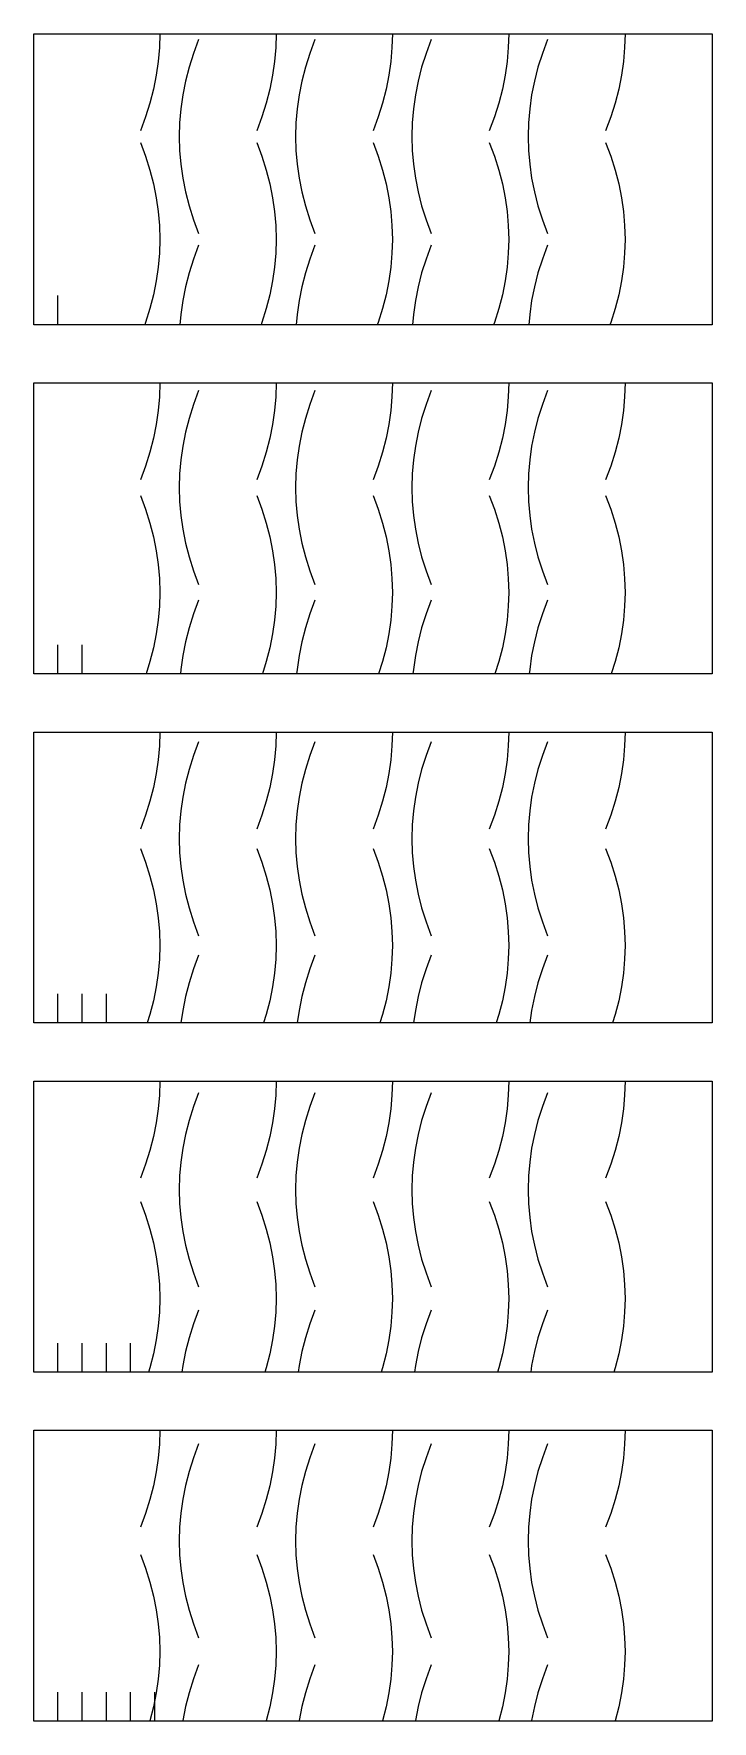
# Model space of a CAD drawing. Header units: millimetres. Extents: x 0 to 70, y 0 to 174.
import ezdxf

# ---------------------------------------------------------------- set-up
doc = ezdxf.new("R2010")
doc.units = ezdxf.units.MM
doc.layers.add('CUT', color=1, linetype='CONTINUOUS')

msp = doc.modelspace()

# ---------------------------------------------------------------- linework, layer by layer
at = {"layer": 'CUT'}
for p, q in [((2.5, 144), (2.5, 147)), ((2.5, 108), (2.5, 111)), ((5, 108), (5, 111)), ((2.5, 72), (2.5, 75)), ((5, 72), (5, 75)), ((7.5, 72), (7.5, 75)), ((2.5, 36), (2.5, 39)), ((5, 36), (5, 39)), ((7.5, 36), (7.5, 39)), ((10, 36), (10, 39)), ((2.5, 0), (2.5, 3)), ((5, 0), (5, 3)), ((7.5, 0), (7.5, 3)), ((10, 0), (10, 3)), ((12.5, 0), (12.5, 3))]:
    msp.add_line(p, q, dxfattribs=at)
for points in [[(0, 174), (70, 174), (70, 144), (0, 144), (0, 174)], [(13, 174), (13, 174), (12.9592, 172.5714), (12.8367, 171.1429), (12.6327, 169.7143), (12.3469, 168.2857), (11.9796, 166.8571), (11.5306, 165.4286), (11, 164)], [(25, 174), (25, 174), (24.9592, 172.5714), (24.8367, 171.1429), (24.6327, 169.7143), (24.3469, 168.2857), (23.9796, 166.8571), (23.5306, 165.4286), (23, 164)], [(37, 174), (37, 174), (36.9592, 172.5714), (36.8367, 171.1429), (36.6327, 169.7143), (36.3469, 168.2857), (35.9796, 166.8571), (35.5306, 165.4286), (35, 164)], [(49, 174), (49, 174), (48.9592, 172.5714), (48.8367, 171.1429), (48.6327, 169.7143), (48.3469, 168.2857), (47.9796, 166.8571), (47.5306, 165.4286), (47, 164)], [(61, 174), (61, 174), (60.9592, 172.5714), (60.8367, 171.1429), (60.6327, 169.7143), (60.3469, 168.2857), (59.9796, 166.8571), (59.5306, 165.4286), (59, 164)], [(17, 173.4), (16.4694, 171.9714), (16.0204, 170.5429), (15.6531, 169.1143), (15.3673, 167.6857), (15.1633, 166.2571), (15.0408, 164.8286), (15, 163.4), (15.0408, 161.9714), (15.1633, 160.5429), (15.3673, 159.1143), (15.6531, 157.6857), (16.0204, 156.2571), (16.4694, 154.8286), (17, 153.4)], [(29, 173.4), (28.4694, 171.9714), (28.0204, 170.5429), (27.6531, 169.1143), (27.3673, 167.6857), (27.1633, 166.2571), (27.0408, 164.8286), (27, 163.4), (27.0408, 161.9714), (27.1633, 160.5429), (27.3673, 159.1143), (27.6531, 157.6857), (28.0204, 156.2571), (28.4694, 154.8286), (29, 153.4)], [(41, 173.4), (40.4694, 171.9714), (40.0204, 170.5429), (39.6531, 169.1143), (39.3673, 167.6857), (39.1633, 166.2571), (39.0408, 164.8286), (39, 163.4), (39.0408, 161.9714), (39.1633, 160.5429), (39.3673, 159.1143), (39.6531, 157.6857), (40.0204, 156.2571), (40.4694, 154.8286), (41, 153.4)], [(53, 173.4), (52.4694, 171.9714), (52.0204, 170.5429), (51.6531, 169.1143), (51.3673, 167.6857), (51.1633, 166.2571), (51.0408, 164.8286), (51, 163.4), (51.0408, 161.9714), (51.1633, 160.5429), (51.3673, 159.1143), (51.6531, 157.6857), (52.0204, 156.2571), (52.4694, 154.8286), (53, 153.4)], [(11, 162.8), (11.5306, 161.3714), (11.9796, 159.9429), (12.3469, 158.5143), (12.6327, 157.0857), (12.8367, 155.6571), (12.9592, 154.2286), (13, 152.8), (12.9592, 151.3714), (12.8367, 149.9429), (12.6327, 148.5143), (12.3469, 147.0857), (11.9796, 145.6571), (11.5306, 144.2286), (11.4457, 144)], [(23, 162.8), (23.5306, 161.3714), (23.9796, 159.9429), (24.3469, 158.5143), (24.6327, 157.0857), (24.8367, 155.6571), (24.9592, 154.2286), (25, 152.8), (24.9592, 151.3714), (24.8367, 149.9429), (24.6327, 148.5143), (24.3469, 147.0857), (23.9796, 145.6571), (23.5306, 144.2286), (23.4457, 144)], [(35, 162.8), (35.5306, 161.3714), (35.9796, 159.9429), (36.3469, 158.5143), (36.6327, 157.0857), (36.8367, 155.6571), (36.9592, 154.2286), (37, 152.8), (36.9592, 151.3714), (36.8367, 149.9429), (36.6327, 148.5143), (36.3469, 147.0857), (35.9796, 145.6571), (35.5306, 144.2286), (35.4457, 144)], [(47, 162.8), (47.5306, 161.3714), (47.9796, 159.9429), (48.3469, 158.5143), (48.6327, 157.0857), (48.8367, 155.6571), (48.9592, 154.2286), (49, 152.8), (48.9592, 151.3714), (48.8367, 149.9429), (48.6327, 148.5143), (48.3469, 147.0857), (47.9796, 145.6571), (47.5306, 144.2286), (47.4457, 144)], [(59, 162.8), (59.5306, 161.3714), (59.9796, 159.9429), (60.3469, 158.5143), (60.6327, 157.0857), (60.8367, 155.6571), (60.9592, 154.2286), (61, 152.8), (60.9592, 151.3714), (60.8367, 149.9429), (60.6327, 148.5143), (60.3469, 147.0857), (59.9796, 145.6571), (59.5306, 144.2286), (59.4457, 144)], [(17, 152.2), (16.4694, 150.7714), (16.0204, 149.3429), (15.6531, 147.9143), (15.3673, 146.4857), (15.1633, 145.0571), (15.0727, 144)], [(29, 152.2), (28.4694, 150.7714), (28.0204, 149.3429), (27.6531, 147.9143), (27.3673, 146.4857), (27.1633, 145.0571), (27.0727, 144)], [(41, 152.2), (40.4694, 150.7714), (40.0204, 149.3429), (39.6531, 147.9143), (39.3673, 146.4857), (39.1633, 145.0571), (39.0727, 144)], [(53, 152.2), (52.4694, 150.7714), (52.0204, 149.3429), (51.6531, 147.9143), (51.3673, 146.4857), (51.1633, 145.0571), (51.0727, 144)], [(0, 138), (70, 138), (70, 108), (0, 108), (0, 138)], [(13, 138), (13, 138), (12.9592, 136.5714), (12.8367, 135.1429), (12.6327, 133.7143), (12.3469, 132.2857), (11.9796, 130.8571), (11.5306, 129.4286), (11, 128)], [(25, 138), (25, 138), (24.9592, 136.5714), (24.8367, 135.1429), (24.6327, 133.7143), (24.3469, 132.2857), (23.9796, 130.8571), (23.5306, 129.4286), (23, 128)], [(37, 138), (37, 138), (36.9592, 136.5714), (36.8367, 135.1429), (36.6327, 133.7143), (36.3469, 132.2857), (35.9796, 130.8571), (35.5306, 129.4286), (35, 128)], [(49, 138), (49, 138), (48.9592, 136.5714), (48.8367, 135.1429), (48.6327, 133.7143), (48.3469, 132.2857), (47.9796, 130.8571), (47.5306, 129.4286), (47, 128)], [(61, 138), (61, 138), (60.9592, 136.5714), (60.8367, 135.1429), (60.6327, 133.7143), (60.3469, 132.2857), (59.9796, 130.8571), (59.5306, 129.4286), (59, 128)], [(17, 137.2), (16.4694, 135.7714), (16.0204, 134.3429), (15.6531, 132.9143), (15.3673, 131.4857), (15.1633, 130.0571), (15.0408, 128.6286), (15, 127.2), (15.0408, 125.7714), (15.1633, 124.3429), (15.3673, 122.9143), (15.6531, 121.4857), (16.0204, 120.0571), (16.4694, 118.6286), (17, 117.2)], [(29, 137.2), (28.4694, 135.7714), (28.0204, 134.3429), (27.6531, 132.9143), (27.3673, 131.4857), (27.1633, 130.0571), (27.0408, 128.6286), (27, 127.2), (27.0408, 125.7714), (27.1633, 124.3429), (27.3673, 122.9143), (27.6531, 121.4857), (28.0204, 120.0571), (28.4694, 118.6286), (29, 117.2)], [(41, 137.2), (40.4694, 135.7714), (40.0204, 134.3429), (39.6531, 132.9143), (39.3673, 131.4857), (39.1633, 130.0571), (39.0408, 128.6286), (39, 127.2), (39.0408, 125.7714), (39.1633, 124.3429), (39.3673, 122.9143), (39.6531, 121.4857), (40.0204, 120.0571), (40.4694, 118.6286), (41, 117.2)], [(53, 137.2), (52.4694, 135.7714), (52.0204, 134.3429), (51.6531, 132.9143), (51.3673, 131.4857), (51.1633, 130.0571), (51.0408, 128.6286), (51, 127.2), (51.0408, 125.7714), (51.1633, 124.3429), (51.3673, 122.9143), (51.6531, 121.4857), (52.0204, 120.0571), (52.4694, 118.6286), (53, 117.2)], [(11, 126.4), (11.5306, 124.9714), (11.9796, 123.5429), (12.3469, 122.1143), (12.6327, 120.6857), (12.8367, 119.2571), (12.9592, 117.8286), (13, 116.4), (12.9592, 114.9714), (12.8367, 113.5429), (12.6327, 112.1143), (12.3469, 110.6857), (11.9796, 109.2571), (11.5845, 108)], [(23, 126.4), (23.5306, 124.9714), (23.9796, 123.5429), (24.3469, 122.1143), (24.6327, 120.6857), (24.8367, 119.2571), (24.9592, 117.8286), (25, 116.4), (24.9592, 114.9714), (24.8367, 113.5429), (24.6327, 112.1143), (24.3469, 110.6857), (23.9796, 109.2571), (23.5845, 108)], [(35, 126.4), (35.5306, 124.9714), (35.9796, 123.5429), (36.3469, 122.1143), (36.6327, 120.6857), (36.8367, 119.2571), (36.9592, 117.8286), (37, 116.4), (36.9592, 114.9714), (36.8367, 113.5429), (36.6327, 112.1143), (36.3469, 110.6857), (35.9796, 109.2571), (35.5845, 108)], [(47, 126.4), (47.5306, 124.9714), (47.9796, 123.5429), (48.3469, 122.1143), (48.6327, 120.6857), (48.8367, 119.2571), (48.9592, 117.8286), (49, 116.4), (48.9592, 114.9714), (48.8367, 113.5429), (48.6327, 112.1143), (48.3469, 110.6857), (47.9796, 109.2571), (47.5845, 108)], [(59, 126.4), (59.5306, 124.9714), (59.9796, 123.5429), (60.3469, 122.1143), (60.6327, 120.6857), (60.8367, 119.2571), (60.9592, 117.8286), (61, 116.4), (60.9592, 114.9714), (60.8367, 113.5429), (60.6327, 112.1143), (60.3469, 110.6857), (59.9796, 109.2571), (59.5845, 108)], [(17, 115.6), (16.4694, 114.1714), (16.0204, 112.7429), (15.6531, 111.3143), (15.3673, 109.8857), (15.1633, 108.4571), (15.1241, 108)], [(29, 115.6), (28.4694, 114.1714), (28.0204, 112.7429), (27.6531, 111.3143), (27.3673, 109.8857), (27.1633, 108.4571), (27.1241, 108)], [(41, 115.6), (40.4694, 114.1714), (40.0204, 112.7429), (39.6531, 111.3143), (39.3673, 109.8857), (39.1633, 108.4571), (39.1241, 108)], [(53, 115.6), (52.4694, 114.1714), (52.0204, 112.7429), (51.6531, 111.3143), (51.3673, 109.8857), (51.1633, 108.4571), (51.1241, 108)], [(0, 102), (70, 102), (70, 72), (0, 72), (0, 102)], [(13, 102), (13, 102), (12.9592, 100.5714), (12.8367, 99.1429), (12.6327, 97.7143), (12.3469, 96.2857), (11.9796, 94.8571), (11.5306, 93.4286), (11, 92)], [(17, 101), (16.4694, 99.5714), (16.0204, 98.1429), (15.6531, 96.7143), (15.3673, 95.2857), (15.1633, 93.8571), (15.0408, 92.4286), (15, 91), (15.0408, 89.5714), (15.1633, 88.1429), (15.3673, 86.7143), (15.6531, 85.2857), (16.0204, 83.8571), (16.4694, 82.4286), (17, 81)], [(25, 102), (25, 102), (24.9592, 100.5714), (24.8367, 99.1429), (24.6327, 97.7143), (24.3469, 96.2857), (23.9796, 94.8571), (23.5306, 93.4286), (23, 92)], [(29, 101), (28.4694, 99.5714), (28.0204, 98.1429), (27.6531, 96.7143), (27.3673, 95.2857), (27.1633, 93.8571), (27.0408, 92.4286), (27, 91), (27.0408, 89.5714), (27.1633, 88.1429), (27.3673, 86.7143), (27.6531, 85.2857), (28.0204, 83.8571), (28.4694, 82.4286), (29, 81)], [(37, 102), (37, 102), (36.9592, 100.5714), (36.8367, 99.1429), (36.6327, 97.7143), (36.3469, 96.2857), (35.9796, 94.8571), (35.5306, 93.4286), (35, 92)], [(41, 101), (40.4694, 99.5714), (40.0204, 98.1429), (39.6531, 96.7143), (39.3673, 95.2857), (39.1633, 93.8571), (39.0408, 92.4286), (39, 91), (39.0408, 89.5714), (39.1633, 88.1429), (39.3673, 86.7143), (39.6531, 85.2857), (40.0204, 83.8571), (40.4694, 82.4286), (41, 81)], [(49, 102), (49, 102), (48.9592, 100.5714), (48.8367, 99.1429), (48.6327, 97.7143), (48.3469, 96.2857), (47.9796, 94.8571), (47.5306, 93.4286), (47, 92)], [(53, 101), (52.4694, 99.5714), (52.0204, 98.1429), (51.6531, 96.7143), (51.3673, 95.2857), (51.1633, 93.8571), (51.0408, 92.4286), (51, 91), (51.0408, 89.5714), (51.1633, 88.1429), (51.3673, 86.7143), (51.6531, 85.2857), (52.0204, 83.8571), (52.4694, 82.4286), (53, 81)], [(61, 102), (61, 102), (60.9592, 100.5714), (60.8367, 99.1429), (60.6327, 97.7143), (60.3469, 96.2857), (59.9796, 94.8571), (59.5306, 93.4286), (59, 92)], [(11, 90), (11.5306, 88.5714), (11.9796, 87.1429), (12.3469, 85.7143), (12.6327, 84.2857), (12.8367, 82.8571), (12.9592, 81.4286), (13, 80), (12.9592, 78.5714), (12.8367, 77.1429), (12.6327, 75.7143), (12.3469, 74.2857), (11.9796, 72.8571), (11.7102, 72)], [(23, 90), (23.5306, 88.5714), (23.9796, 87.1429), (24.3469, 85.7143), (24.6327, 84.2857), (24.8367, 82.8571), (24.9592, 81.4286), (25, 80), (24.9592, 78.5714), (24.8367, 77.1429), (24.6327, 75.7143), (24.3469, 74.2857), (23.9796, 72.8571), (23.7102, 72)], [(35, 90), (35.5306, 88.5714), (35.9796, 87.1429), (36.3469, 85.7143), (36.6327, 84.2857), (36.8367, 82.8571), (36.9592, 81.4286), (37, 80), (36.9592, 78.5714), (36.8367, 77.1429), (36.6327, 75.7143), (36.3469, 74.2857), (35.9796, 72.8571), (35.7102, 72)], [(47, 90), (47.5306, 88.5714), (47.9796, 87.1429), (48.3469, 85.7143), (48.6327, 84.2857), (48.8367, 82.8571), (48.9592, 81.4286), (49, 80), (48.9592, 78.5714), (48.8367, 77.1429), (48.6327, 75.7143), (48.3469, 74.2857), (47.9796, 72.8571), (47.7102, 72)], [(59, 90), (59.5306, 88.5714), (59.9796, 87.1429), (60.3469, 85.7143), (60.6327, 84.2857), (60.8367, 82.8571), (60.9592, 81.4286), (61, 80), (60.9592, 78.5714), (60.8367, 77.1429), (60.6327, 75.7143), (60.3469, 74.2857), (59.9796, 72.8571), (59.7102, 72)], [(17, 79), (16.4694, 77.5714), (16.0204, 76.1429), (15.6531, 74.7143), (15.3673, 73.2857), (15.1837, 72)], [(29, 79), (28.4694, 77.5714), (28.0204, 76.1429), (27.6531, 74.7143), (27.3673, 73.2857), (27.1837, 72)], [(41, 79), (40.4694, 77.5714), (40.0204, 76.1429), (39.6531, 74.7143), (39.3673, 73.2857), (39.1837, 72)], [(53, 79), (52.4694, 77.5714), (52.0204, 76.1429), (51.6531, 74.7143), (51.3673, 73.2857), (51.1837, 72)], [(0, 66), (70, 66), (70, 36), (0, 36), (0, 66)], [(13, 66), (13, 66), (12.9592, 64.5714), (12.8367, 63.1429), (12.6327, 61.7143), (12.3469, 60.2857), (11.9796, 58.8571), (11.5306, 57.4286), (11, 56)], [(17, 64.8), (16.4694, 63.3714), (16.0204, 61.9429), (15.6531, 60.5143), (15.3673, 59.0857), (15.1633, 57.6571), (15.0408, 56.2286), (15, 54.8), (15.0408, 53.3714), (15.1633, 51.9429), (15.3673, 50.5143), (15.6531, 49.0857), (16.0204, 47.6571), (16.4694, 46.2286), (17, 44.8)], [(25, 66), (25, 66), (24.9592, 64.5714), (24.8367, 63.1429), (24.6327, 61.7143), (24.3469, 60.2857), (23.9796, 58.8571), (23.5306, 57.4286), (23, 56)], [(29, 64.8), (28.4694, 63.3714), (28.0204, 61.9429), (27.6531, 60.5143), (27.3673, 59.0857), (27.1633, 57.6571), (27.0408, 56.2286), (27, 54.8), (27.0408, 53.3714), (27.1633, 51.9429), (27.3673, 50.5143), (27.6531, 49.0857), (28.0204, 47.6571), (28.4694, 46.2286), (29, 44.8)], [(37, 66), (37, 66), (36.9592, 64.5714), (36.8367, 63.1429), (36.6327, 61.7143), (36.3469, 60.2857), (35.9796, 58.8571), (35.5306, 57.4286), (35, 56)], [(41, 64.8), (40.4694, 63.3714), (40.0204, 61.9429), (39.6531, 60.5143), (39.3673, 59.0857), (39.1633, 57.6571), (39.0408, 56.2286), (39, 54.8), (39.0408, 53.3714), (39.1633, 51.9429), (39.3673, 50.5143), (39.6531, 49.0857), (40.0204, 47.6571), (40.4694, 46.2286), (41, 44.8)], [(49, 66), (49, 66), (48.9592, 64.5714), (48.8367, 63.1429), (48.6327, 61.7143), (48.3469, 60.2857), (47.9796, 58.8571), (47.5306, 57.4286), (47, 56)], [(53, 64.8), (52.4694, 63.3714), (52.0204, 61.9429), (51.6531, 60.5143), (51.3673, 59.0857), (51.1633, 57.6571), (51.0408, 56.2286), (51, 54.8), (51.0408, 53.3714), (51.1633, 51.9429), (51.3673, 50.5143), (51.6531, 49.0857), (52.0204, 47.6571), (52.4694, 46.2286), (53, 44.8)], [(61, 66), (61, 66), (60.9592, 64.5714), (60.8367, 63.1429), (60.6327, 61.7143), (60.3469, 60.2857), (59.9796, 58.8571), (59.5306, 57.4286), (59, 56)], [(11, 53.6), (11.5306, 52.1714), (11.9796, 50.7429), (12.3469, 49.3143), (12.6327, 47.8857), (12.8367, 46.4571), (12.9592, 45.0286), (13, 43.6), (12.9592, 42.1714), (12.8367, 40.7429), (12.6327, 39.3143), (12.3469, 37.8857), (11.9796, 36.4571), (11.8359, 36)], [(23, 53.6), (23.5306, 52.1714), (23.9796, 50.7429), (24.3469, 49.3143), (24.6327, 47.8857), (24.8367, 46.4571), (24.9592, 45.0286), (25, 43.6), (24.9592, 42.1714), (24.8367, 40.7429), (24.6327, 39.3143), (24.3469, 37.8857), (23.9796, 36.4571), (23.8359, 36)], [(35, 53.6), (35.5306, 52.1714), (35.9796, 50.7429), (36.3469, 49.3143), (36.6327, 47.8857), (36.8367, 46.4571), (36.9592, 45.0286), (37, 43.6), (36.9592, 42.1714), (36.8367, 40.7429), (36.6327, 39.3143), (36.3469, 37.8857), (35.9796, 36.4571), (35.8359, 36)], [(47, 53.6), (47.5306, 52.1714), (47.9796, 50.7429), (48.3469, 49.3143), (48.6327, 47.8857), (48.8367, 46.4571), (48.9592, 45.0286), (49, 43.6), (48.9592, 42.1714), (48.8367, 40.7429), (48.6327, 39.3143), (48.3469, 37.8857), (47.9796, 36.4571), (47.8359, 36)], [(59, 53.6), (59.5306, 52.1714), (59.9796, 50.7429), (60.3469, 49.3143), (60.6327, 47.8857), (60.8367, 46.4571), (60.9592, 45.0286), (61, 43.6), (60.9592, 42.1714), (60.8367, 40.7429), (60.6327, 39.3143), (60.3469, 37.8857), (59.9796, 36.4571), (59.8359, 36)], [(17, 42.4), (16.4694, 40.9714), (16.0204, 39.5429), (15.6531, 38.1143), (15.3673, 36.6857), (15.2694, 36)], [(29, 42.4), (28.4694, 40.9714), (28.0204, 39.5429), (27.6531, 38.1143), (27.3673, 36.6857), (27.2694, 36)], [(41, 42.4), (40.4694, 40.9714), (40.0204, 39.5429), (39.6531, 38.1143), (39.3673, 36.6857), (39.2694, 36)], [(53, 42.4), (52.4694, 40.9714), (52.0204, 39.5429), (51.6531, 38.1143), (51.3673, 36.6857), (51.2694, 36)], [(0, 30), (70, 30), (70, 0), (0, 0), (0, 30)], [(13, 30), (13, 30), (12.9592, 28.5714), (12.8367, 27.1429), (12.6327, 25.7143), (12.3469, 24.2857), (11.9796, 22.8571), (11.5306, 21.4286), (11, 20)], [(25, 30), (25, 30), (24.9592, 28.5714), (24.8367, 27.1429), (24.6327, 25.7143), (24.3469, 24.2857), (23.9796, 22.8571), (23.5306, 21.4286), (23, 20)], [(37, 30), (37, 30), (36.9592, 28.5714), (36.8367, 27.1429), (36.6327, 25.7143), (36.3469, 24.2857), (35.9796, 22.8571), (35.5306, 21.4286), (35, 20)], [(49, 30), (49, 30), (48.9592, 28.5714), (48.8367, 27.1429), (48.6327, 25.7143), (48.3469, 24.2857), (47.9796, 22.8571), (47.5306, 21.4286), (47, 20)], [(61, 30), (61, 30), (60.9592, 28.5714), (60.8367, 27.1429), (60.6327, 25.7143), (60.3469, 24.2857), (59.9796, 22.8571), (59.5306, 21.4286), (59, 20)], [(17, 28.6), (16.4694, 27.1714), (16.0204, 25.7429), (15.6531, 24.3143), (15.3673, 22.8857), (15.1633, 21.4571), (15.0408, 20.0286), (15, 18.6), (15.0408, 17.1714), (15.1633, 15.7429), (15.3673, 14.3143), (15.6531, 12.8857), (16.0204, 11.4571), (16.4694, 10.0286), (17, 8.6)], [(29, 28.6), (28.4694, 27.1714), (28.0204, 25.7429), (27.6531, 24.3143), (27.3673, 22.8857), (27.1633, 21.4571), (27.0408, 20.0286), (27, 18.6), (27.0408, 17.1714), (27.1633, 15.7429), (27.3673, 14.3143), (27.6531, 12.8857), (28.0204, 11.4571), (28.4694, 10.0286), (29, 8.6)], [(41, 28.6), (40.4694, 27.1714), (40.0204, 25.7429), (39.6531, 24.3143), (39.3673, 22.8857), (39.1633, 21.4571), (39.0408, 20.0286), (39, 18.6), (39.0408, 17.1714), (39.1633, 15.7429), (39.3673, 14.3143), (39.6531, 12.8857), (40.0204, 11.4571), (40.4694, 10.0286), (41, 8.6)], [(53, 28.6), (52.4694, 27.1714), (52.0204, 25.7429), (51.6531, 24.3143), (51.3673, 22.8857), (51.1633, 21.4571), (51.0408, 20.0286), (51, 18.6), (51.0408, 17.1714), (51.1633, 15.7429), (51.3673, 14.3143), (51.6531, 12.8857), (52.0204, 11.4571), (52.4694, 10.0286), (53, 8.6)], [(11, 17.2), (11.5306, 15.7714), (11.9796, 14.3429), (12.3469, 12.9143), (12.6327, 11.4857), (12.8367, 10.0571), (12.9592, 8.6286), (13, 7.2), (12.9592, 5.7714), (12.8367, 4.3429), (12.6327, 2.9143), (12.3469, 1.4857), (11.9796, 0.0571), (11.9616, 0)], [(23, 17.2), (23.5306, 15.7714), (23.9796, 14.3429), (24.3469, 12.9143), (24.6327, 11.4857), (24.8367, 10.0571), (24.9592, 8.6286), (25, 7.2), (24.9592, 5.7714), (24.8367, 4.3429), (24.6327, 2.9143), (24.3469, 1.4857), (23.9796, 0.0571), (23.9616, 0)], [(35, 17.2), (35.5306, 15.7714), (35.9796, 14.3429), (36.3469, 12.9143), (36.6327, 11.4857), (36.8367, 10.0571), (36.9592, 8.6286), (37, 7.2), (36.9592, 5.7714), (36.8367, 4.3429), (36.6327, 2.9143), (36.3469, 1.4857), (35.9796, 0.0571), (35.9616, 0)], [(47, 17.2), (47.5306, 15.7714), (47.9796, 14.3429), (48.3469, 12.9143), (48.6327, 11.4857), (48.8367, 10.0571), (48.9592, 8.6286), (49, 7.2), (48.9592, 5.7714), (48.8367, 4.3429), (48.6327, 2.9143), (48.3469, 1.4857), (47.9796, 0.0571), (47.9616, 0)], [(59, 17.2), (59.5306, 15.7714), (59.9796, 14.3429), (60.3469, 12.9143), (60.6327, 11.4857), (60.8367, 10.0571), (60.9592, 8.6286), (61, 7.2), (60.9592, 5.7714), (60.8367, 4.3429), (60.6327, 2.9143), (60.3469, 1.4857), (59.9796, 0.0571), (59.9616, 0)], [(17, 5.8), (16.4694, 4.3714), (16.0204, 2.9429), (15.6531, 1.5143), (15.3673, 0.0857), (15.3551, 0)], [(29, 5.8), (28.4694, 4.3714), (28.0204, 2.9429), (27.6531, 1.5143), (27.3673, 0.0857), (27.3551, 0)], [(41, 5.8), (40.4694, 4.3714), (40.0204, 2.9429), (39.6531, 1.5143), (39.3673, 0.0857), (39.3551, 0)], [(53, 5.8), (52.4694, 4.3714), (52.0204, 2.9429), (51.6531, 1.5143), (51.3673, 0.0857), (51.3551, 0)]]:
    msp.add_lwpolyline(points, dxfattribs=at)

doc.saveas('drawing.dxf')
